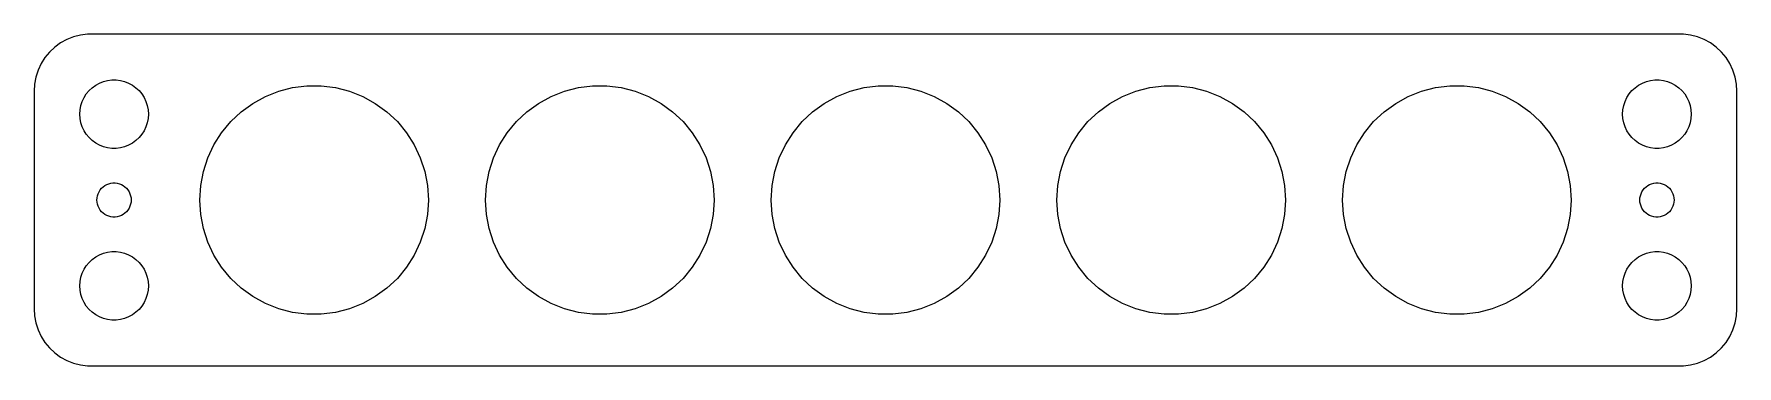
# Model space of a CAD drawing. Header units: metres. Extents: x -74 to 74, y 25 to 53.
import ezdxf

# ---------------------------------------------------------------- set-up
doc = ezdxf.new("R2010")
doc.units = ezdxf.units.M

msp = doc.modelspace()

# ---------------------------------------------------------------- linework, layer by layer
for p, q in [((-72.6871, 52.3526), (-73.1448, 51.9227)), ((-72.1791, 52.7216), (-72.6871, 52.3526)), ((-71.6289, 53.0241), (-72.1791, 52.7216)), ((-71.0451, 53.2553), (-71.6289, 53.0241)), ((-70.4369, 53.4114), (-71.0451, 53.2553)), ((-69.8139, 53.4901), (-70.4369, 53.4114)), ((69.8139, 53.4901), (-69.8139, 53.4901)), ((70.4369, 53.4114), (69.8139, 53.4901)), ((71.0451, 53.2553), (70.4369, 53.4114)), ((71.6289, 53.0241), (71.0451, 53.2553)), ((72.1791, 52.7216), (71.6289, 53.0241)), ((72.6871, 52.3526), (72.1791, 52.7216)), ((73.1448, 51.9227), (72.6871, 52.3526)), ((-73.8815, 50.9088), (-74.1489, 50.3406)), ((-73.5451, 51.4389), (-73.8815, 50.9088)), ((-73.1448, 51.9227), (-73.5451, 51.4389)), ((73.5451, 51.4389), (73.1448, 51.9227)), ((73.8815, 50.9088), (73.5451, 51.4389)), ((74.1489, 50.3406), (73.8815, 50.9088)), ((-74.3429, 49.7434), (-74.4606, 49.1267)), ((-74.1489, 50.3406), (-74.3429, 49.7434)), ((-69.1075, 49.033), (-68.7773, 49.2145)), ((-68.7773, 49.2145), (-68.427, 49.3532)), ((-68.427, 49.3532), (-68.0621, 49.4469)), ((-68.0621, 49.4469), (-67.6884, 49.4941)), ((-67.6884, 49.4941), (-67.3116, 49.4941)), ((-67.3116, 49.4941), (-66.9379, 49.4469)), ((-66.9379, 49.4469), (-66.573, 49.3532)), ((-66.573, 49.3532), (-66.2227, 49.2145)), ((-66.2227, 49.2145), (-65.8925, 49.033)), ((65.8925, 49.033), (66.2227, 49.2145)), ((66.2227, 49.2145), (66.573, 49.3532)), ((66.573, 49.3532), (66.9379, 49.4469)), ((66.9379, 49.4469), (67.3116, 49.4941)), ((67.3116, 49.4941), (67.6884, 49.4941)), ((67.6884, 49.4941), (68.0621, 49.4469)), ((68.0621, 49.4469), (68.427, 49.3532)), ((68.427, 49.3532), (68.7773, 49.2145)), ((68.7773, 49.2145), (69.1075, 49.033)), ((74.3429, 49.7434), (74.1489, 50.3406)), ((74.4606, 49.1267), (74.3429, 49.7434)), ((-74.4606, 49.1267), (-74.5, 48.5)), ((-74.5, 48.5), (-74.5, 29.5)), ((-70.2893, 47.6044), (-70.1289, 47.9453)), ((-70.1289, 47.9453), (-69.927, 48.2634)), ((-69.927, 48.2634), (-69.6869, 48.5536)), ((-69.6869, 48.5536), (-69.4123, 48.8115)), ((-69.4123, 48.8115), (-69.1075, 49.033)), ((-65.8925, 49.033), (-65.5877, 48.8115)), ((-65.5877, 48.8115), (-65.3131, 48.5536)), ((-65.3131, 48.5536), (-65.073, 48.2634)), ((-65.073, 48.2634), (-64.8711, 47.9453)), ((-64.8711, 47.9453), (-64.7107, 47.6044)), ((-55.3583, 47.4433), (-54.2578, 48.0483)), ((-54.2578, 48.0483), (-53.0902, 48.5106)), ((-53.0902, 48.5106), (-51.8738, 48.8229)), ((-51.8738, 48.8229), (-50.6279, 48.9803)), ((-50.6279, 48.9803), (-49.3721, 48.9803)), ((-49.3721, 48.9803), (-48.1262, 48.8229)), ((-48.1262, 48.8229), (-46.9098, 48.5106)), ((-46.9098, 48.5106), (-45.7422, 48.0483)), ((-45.7422, 48.0483), (-44.6417, 47.4433)), ((-30.3583, 47.4433), (-29.2578, 48.0483)), ((-29.2578, 48.0483), (-28.0902, 48.5106)), ((-28.0902, 48.5106), (-26.8738, 48.8229)), ((-26.8738, 48.8229), (-25.6279, 48.9803)), ((-25.6279, 48.9803), (-24.3721, 48.9803)), ((-24.3721, 48.9803), (-23.1262, 48.8229)), ((-23.1262, 48.8229), (-21.9098, 48.5106)), ((-21.9098, 48.5106), (-20.7422, 48.0483)), ((-20.7422, 48.0483), (-19.6417, 47.4433)), ((-5.35826, 47.4433), (-4.25778, 48.0483)), ((-4.25778, 48.0483), (-3.09016, 48.5106)), ((-3.09016, 48.5106), (-1.87381, 48.8229)), ((-1.87381, 48.8229), (-0.6279, 48.9803)), ((-0.6279, 48.9803), (0.6279, 48.9803)), ((0.6279, 48.9803), (1.87381, 48.8229)), ((1.87381, 48.8229), (3.09016, 48.5106)), ((3.09016, 48.5106), (4.25778, 48.0483)), ((4.25778, 48.0483), (5.35826, 47.4433)), ((19.6417, 47.4433), (20.7422, 48.0483)), ((20.7422, 48.0483), (21.9098, 48.5106)), ((21.9098, 48.5106), (23.1262, 48.8229)), ((23.1262, 48.8229), (24.3721, 48.9803)), ((24.3721, 48.9803), (25.6279, 48.9803)), ((25.6279, 48.9803), (26.8738, 48.8229)), ((26.8738, 48.8229), (28.0902, 48.5106)), ((28.0902, 48.5106), (29.2578, 48.0483)), ((29.2578, 48.0483), (30.3583, 47.4433)), ((44.6417, 47.4433), (45.7422, 48.0483)), ((45.7422, 48.0483), (46.9098, 48.5106)), ((46.9098, 48.5106), (48.1262, 48.8229)), ((48.1262, 48.8229), (49.3721, 48.9803)), ((49.3721, 48.9803), (50.6279, 48.9803)), ((50.6279, 48.9803), (51.8738, 48.8229)), ((51.8738, 48.8229), (53.0902, 48.5106)), ((53.0902, 48.5106), (54.2578, 48.0483)), ((54.2578, 48.0483), (55.3583, 47.4433)), ((64.7107, 47.6044), (64.8711, 47.9453)), ((64.8711, 47.9453), (65.073, 48.2634)), ((65.073, 48.2634), (65.3131, 48.5536)), ((65.3131, 48.5536), (65.5877, 48.8115)), ((65.5877, 48.8115), (65.8925, 49.033)), ((69.1075, 49.033), (69.4123, 48.8115)), ((69.4123, 48.8115), (69.6869, 48.5536)), ((69.6869, 48.5536), (69.927, 48.2634)), ((69.927, 48.2634), (70.1289, 47.9453)), ((70.1289, 47.9453), (70.2893, 47.6044)), ((74.5, 48.5), (74.4606, 49.1267)), ((74.5, 29.5), (74.5, 48.5)), ((-70.5, 46.5), (-70.4763, 46.876)), ((-70.4763, 46.124), (-70.5, 46.5)), ((-70.4763, 46.876), (-70.4057, 47.2461)), ((-70.4057, 47.2461), (-70.2893, 47.6044)), ((-64.7107, 47.6044), (-64.5943, 47.2461)), ((-64.5943, 47.2461), (-64.5237, 46.876)), ((-64.5237, 46.876), (-64.5, 46.5)), ((-64.5, 46.5), (-64.5237, 46.124)), ((-57.2897, 45.8455), (-56.3742, 46.7051)), ((-56.3742, 46.7051), (-55.3583, 47.4433)), ((-44.6417, 47.4433), (-43.6257, 46.7051)), ((-43.6257, 46.7051), (-42.7103, 45.8455)), ((-32.2897, 45.8455), (-31.3742, 46.7051)), ((-31.3742, 46.7051), (-30.3583, 47.4433)), ((-19.6417, 47.4433), (-18.6257, 46.7051)), ((-18.6257, 46.7051), (-17.7103, 45.8455)), ((-7.28967, 45.8455), (-6.37424, 46.7051)), ((-6.37424, 46.7051), (-5.35826, 47.4433)), ((5.35826, 47.4433), (6.37424, 46.7051)), ((6.37424, 46.7051), (7.28967, 45.8455)), ((17.7103, 45.8455), (18.6257, 46.7051)), ((18.6257, 46.7051), (19.6417, 47.4433)), ((30.3583, 47.4433), (31.3742, 46.7051)), ((31.3742, 46.7051), (32.2897, 45.8455)), ((42.7103, 45.8455), (43.6257, 46.7051)), ((43.6257, 46.7051), (44.6417, 47.4433)), ((55.3583, 47.4433), (56.3742, 46.7051)), ((56.3742, 46.7051), (57.2897, 45.8455)), ((64.5, 46.5), (64.5237, 46.876)), ((64.5237, 46.124), (64.5, 46.5)), ((64.5237, 46.876), (64.5943, 47.2461)), ((64.5943, 47.2461), (64.7107, 47.6044)), ((70.2893, 47.6044), (70.4057, 47.2461)), ((70.4057, 47.2461), (70.4763, 46.876)), ((70.4763, 46.876), (70.5, 46.5)), ((70.5, 46.5), (70.4763, 46.124)), ((-70.4057, 45.7539), (-70.4763, 46.124)), ((-70.2893, 45.3956), (-70.4057, 45.7539)), ((-70.1289, 45.0547), (-70.2893, 45.3956)), ((-69.927, 44.7366), (-70.1289, 45.0547)), ((-69.6869, 44.4464), (-69.927, 44.7366)), ((-65.073, 44.7366), (-65.3131, 44.4464)), ((-64.8711, 45.0547), (-65.073, 44.7366)), ((-64.7107, 45.3956), (-64.8711, 45.0547)), ((-64.5943, 45.7539), (-64.7107, 45.3956)), ((-64.5237, 46.124), (-64.5943, 45.7539)), ((-58.7631, 43.8175), (-58.0902, 44.8778)), ((-58.0902, 44.8778), (-57.2897, 45.8455)), ((-42.7103, 45.8455), (-41.9098, 44.8778)), ((-41.9098, 44.8778), (-41.2369, 43.8175)), ((-33.7631, 43.8175), (-33.0902, 44.8778)), ((-33.0902, 44.8778), (-32.2897, 45.8455)), ((-17.7103, 45.8455), (-16.9098, 44.8778)), ((-16.9098, 44.8778), (-16.2369, 43.8175)), ((-8.76306, 43.8175), (-8.09016, 44.8778)), ((-8.09016, 44.8778), (-7.28967, 45.8455)), ((7.28967, 45.8455), (8.09016, 44.8778)), ((8.09016, 44.8778), (8.76306, 43.8175)), ((16.2369, 43.8175), (16.9098, 44.8778)), ((16.9098, 44.8778), (17.7103, 45.8455)), ((32.2897, 45.8455), (33.0902, 44.8778)), ((33.0902, 44.8778), (33.7631, 43.8175)), ((41.2369, 43.8175), (41.9098, 44.8778)), ((41.9098, 44.8778), (42.7103, 45.8455)), ((57.2897, 45.8455), (58.0902, 44.8778)), ((58.0902, 44.8778), (58.7631, 43.8175)), ((64.5943, 45.7539), (64.5237, 46.124)), ((64.7107, 45.3956), (64.5943, 45.7539)), ((64.8711, 45.0547), (64.7107, 45.3956)), ((65.073, 44.7366), (64.8711, 45.0547)), ((65.3131, 44.4464), (65.073, 44.7366)), ((69.927, 44.7366), (69.6869, 44.4464)), ((70.1289, 45.0547), (69.927, 44.7366)), ((70.2893, 45.3956), (70.1289, 45.0547)), ((70.4057, 45.7539), (70.2893, 45.3956)), ((70.4763, 46.124), (70.4057, 45.7539)), ((-69.4123, 44.1884), (-69.6869, 44.4464)), ((-69.1075, 43.967), (-69.4123, 44.1884)), ((-68.7773, 43.7855), (-69.1075, 43.967)), ((-68.427, 43.6468), (-68.7773, 43.7855)), ((-68.0621, 43.5531), (-68.427, 43.6468)), ((-67.6884, 43.5059), (-68.0621, 43.5531)), ((-67.3116, 43.5059), (-67.6884, 43.5059)), ((-66.9379, 43.5531), (-67.3116, 43.5059)), ((-66.573, 43.6468), (-66.9379, 43.5531)), ((-66.2227, 43.7855), (-66.573, 43.6468)), ((-65.8925, 43.967), (-66.2227, 43.7855)), ((-65.5877, 44.1884), (-65.8925, 43.967)), ((-65.3131, 44.4464), (-65.5877, 44.1884)), ((-59.2978, 42.6812), (-58.7631, 43.8175)), ((-41.2369, 43.8175), (-40.7022, 42.6812)), ((-34.2978, 42.6812), (-33.7631, 43.8175)), ((-16.2369, 43.8175), (-15.7022, 42.6812)), ((-9.29776, 42.6812), (-8.76306, 43.8175)), ((8.76306, 43.8175), (9.29776, 42.6812)), ((15.7022, 42.6812), (16.2369, 43.8175)), ((33.7631, 43.8175), (34.2978, 42.6812)), ((40.7022, 42.6812), (41.2369, 43.8175)), ((58.7631, 43.8175), (59.2978, 42.6812)), ((65.5877, 44.1884), (65.3131, 44.4464)), ((65.8925, 43.967), (65.5877, 44.1884)), ((66.2227, 43.7855), (65.8925, 43.967)), ((66.573, 43.6468), (66.2227, 43.7855)), ((66.9379, 43.5531), (66.573, 43.6468)), ((67.3116, 43.5059), (66.9379, 43.5531)), ((67.6884, 43.5059), (67.3116, 43.5059)), ((68.0621, 43.5531), (67.6884, 43.5059)), ((68.427, 43.6468), (68.0621, 43.5531)), ((68.7773, 43.7855), (68.427, 43.6468)), ((69.1075, 43.967), (68.7773, 43.7855)), ((69.4123, 44.1884), (69.1075, 43.967)), ((69.6869, 44.4464), (69.4123, 44.1884)), ((-59.6858, 41.4869), (-59.2978, 42.6812)), ((-40.7022, 42.6812), (-40.3142, 41.4869)), ((-34.6858, 41.4869), (-34.2978, 42.6812)), ((-15.7022, 42.6812), (-15.3142, 41.4869)), ((-9.68582, 41.4869), (-9.29776, 42.6812)), ((9.29776, 42.6812), (9.68582, 41.4869)), ((15.3142, 41.4869), (15.7022, 42.6812)), ((34.2978, 42.6812), (34.6858, 41.4869)), ((40.3142, 41.4869), (40.7022, 42.6812)), ((59.2978, 42.6812), (59.6858, 41.4869)), ((-68.4561, 40.1558), (-68.3037, 40.2665)), ((-68.3037, 40.2665), (-68.1387, 40.3572)), ((-68.1387, 40.3572), (-67.9635, 40.4266)), ((-67.9635, 40.4266), (-67.7811, 40.4734)), ((-67.7811, 40.4734), (-67.5942, 40.497)), ((-67.5942, 40.497), (-67.4058, 40.497)), ((-67.4058, 40.497), (-67.2189, 40.4734)), ((-67.2189, 40.4734), (-67.0365, 40.4266)), ((-67.0365, 40.4266), (-66.8613, 40.3572)), ((-66.8613, 40.3572), (-66.6963, 40.2665)), ((-66.6963, 40.2665), (-66.5439, 40.1558)), ((-60, 39), (-59.9211, 40.2533)), ((-59.9211, 40.2533), (-59.6858, 41.4869)), ((-40.3142, 41.4869), (-40.0788, 40.2533)), ((-40.0788, 40.2533), (-40, 39)), ((-35, 39), (-34.9211, 40.2533)), ((-34.9211, 40.2533), (-34.6858, 41.4869)), ((-15.3142, 41.4869), (-15.0788, 40.2533)), ((-15.0788, 40.2533), (-15, 39)), ((-10, 39), (-9.92114, 40.2533)), ((-9.92114, 40.2533), (-9.68582, 41.4869)), ((9.68582, 41.4869), (9.92114, 40.2533)), ((9.92114, 40.2533), (10, 39)), ((15, 39), (15.0788, 40.2533)), ((15.0788, 40.2533), (15.3142, 41.4869)), ((34.6858, 41.4869), (34.9211, 40.2533)), ((34.9211, 40.2533), (35, 39)), ((40, 39), (40.0788, 40.2533)), ((40.0788, 40.2533), (40.3142, 41.4869)), ((59.6858, 41.4869), (59.9211, 40.2533)), ((59.9211, 40.2533), (60, 39)), ((66.5439, 40.1558), (66.6963, 40.2665)), ((66.6963, 40.2665), (66.8613, 40.3572)), ((66.8613, 40.3572), (67.0365, 40.4266)), ((67.0365, 40.4266), (67.2189, 40.4734)), ((67.2189, 40.4734), (67.4058, 40.497)), ((67.4058, 40.497), (67.5942, 40.497)), ((67.5942, 40.497), (67.7811, 40.4734)), ((67.7811, 40.4734), (67.9635, 40.4266)), ((67.9635, 40.4266), (68.1387, 40.3572)), ((68.1387, 40.3572), (68.3037, 40.2665)), ((68.3037, 40.2665), (68.4561, 40.1558)), ((-69, 39), (-68.9882, 39.188)), ((-68.9882, 38.812), (-69, 39)), ((-68.9882, 39.188), (-68.9529, 39.373)), ((-68.9529, 38.627), (-68.9882, 38.812)), ((-68.9529, 39.373), (-68.8947, 39.5522)), ((-68.8947, 39.5522), (-68.8145, 39.7226)), ((-68.8145, 39.7226), (-68.7135, 39.8817)), ((-68.7135, 39.8817), (-68.5934, 40.0268)), ((-68.5934, 40.0268), (-68.4561, 40.1558)), ((-66.5439, 40.1558), (-66.4065, 40.0268)), ((-66.4065, 40.0268), (-66.2865, 39.8817)), ((-66.2865, 39.8817), (-66.1855, 39.7226)), ((-66.1855, 39.7226), (-66.1053, 39.5522)), ((-66.1053, 39.5522), (-66.0471, 39.373)), ((-66.0471, 39.373), (-66.0118, 39.188)), ((-66.0118, 38.812), (-66.0471, 38.627)), ((-66.0118, 39.188), (-66, 39)), ((-66, 39), (-66.0118, 38.812)), ((-59.9211, 37.7467), (-60, 39)), ((-40, 39), (-40.0788, 37.7467)), ((-34.9211, 37.7467), (-35, 39)), ((-15, 39), (-15.0788, 37.7467)), ((-9.92114, 37.7467), (-10, 39)), ((10, 39), (9.92114, 37.7467)), ((15.0788, 37.7467), (15, 39)), ((35, 39), (34.9211, 37.7467)), ((40.0788, 37.7467), (40, 39)), ((60, 39), (59.9211, 37.7467)), ((66, 39), (66.0118, 39.188)), ((66.0118, 38.812), (66, 39)), ((66.0118, 39.188), (66.0471, 39.373)), ((66.0471, 38.627), (66.0118, 38.812)), ((66.0471, 39.373), (66.1053, 39.5522)), ((66.1053, 39.5522), (66.1855, 39.7226)), ((66.1855, 39.7226), (66.2865, 39.8817)), ((66.2865, 39.8817), (66.4065, 40.0268)), ((66.4065, 40.0268), (66.5439, 40.1558)), ((68.4561, 40.1558), (68.5934, 40.0268)), ((68.5934, 40.0268), (68.7135, 39.8817)), ((68.7135, 39.8817), (68.8145, 39.7226)), ((68.8145, 39.7226), (68.8947, 39.5522)), ((68.8947, 39.5522), (68.9529, 39.373)), ((68.9529, 39.373), (68.9882, 39.188)), ((68.9882, 38.812), (68.9529, 38.627)), ((68.9882, 39.188), (69, 39)), ((69, 39), (68.9882, 38.812)), ((-68.8947, 38.4478), (-68.9529, 38.627)), ((-68.8145, 38.2774), (-68.8947, 38.4478)), ((-68.7135, 38.1183), (-68.8145, 38.2774)), ((-68.5934, 37.9732), (-68.7135, 38.1183)), ((-68.4561, 37.8442), (-68.5934, 37.9732)), ((-68.3037, 37.7335), (-68.4561, 37.8442)), ((-68.1387, 37.6428), (-68.3037, 37.7335)), ((-67.9635, 37.5734), (-68.1387, 37.6428)), ((-67.7811, 37.5266), (-67.9635, 37.5734)), ((-67.5942, 37.503), (-67.7811, 37.5266)), ((-67.4058, 37.503), (-67.5942, 37.503)), ((-67.2189, 37.5266), (-67.4058, 37.503)), ((-67.0365, 37.5734), (-67.2189, 37.5266)), ((-66.8613, 37.6428), (-67.0365, 37.5734)), ((-66.6963, 37.7335), (-66.8613, 37.6428)), ((-66.5439, 37.8442), (-66.6963, 37.7335)), ((-66.4065, 37.9732), (-66.5439, 37.8442)), ((-66.2865, 38.1183), (-66.4065, 37.9732)), ((-66.1855, 38.2774), (-66.2865, 38.1183)), ((-66.1053, 38.4478), (-66.1855, 38.2774)), ((-66.0471, 38.627), (-66.1053, 38.4478)), ((-59.6858, 36.5131), (-59.9211, 37.7467)), ((-40.0788, 37.7467), (-40.3142, 36.5131)), ((-34.6858, 36.5131), (-34.9211, 37.7467)), ((-15.0788, 37.7467), (-15.3142, 36.5131)), ((-9.68582, 36.5131), (-9.92114, 37.7467)), ((9.92114, 37.7467), (9.68582, 36.5131)), ((15.3142, 36.5131), (15.0788, 37.7467)), ((34.9211, 37.7467), (34.6858, 36.5131)), ((40.3142, 36.5131), (40.0788, 37.7467)), ((59.9211, 37.7467), (59.6858, 36.5131)), ((66.1053, 38.4478), (66.0471, 38.627)), ((66.1855, 38.2774), (66.1053, 38.4478)), ((66.2865, 38.1183), (66.1855, 38.2774)), ((66.4065, 37.9732), (66.2865, 38.1183)), ((66.5439, 37.8442), (66.4065, 37.9732)), ((66.6963, 37.7335), (66.5439, 37.8442)), ((66.8613, 37.6428), (66.6963, 37.7335)), ((67.0365, 37.5734), (66.8613, 37.6428)), ((67.2189, 37.5266), (67.0365, 37.5734)), ((67.4058, 37.503), (67.2189, 37.5266)), ((67.5942, 37.503), (67.4058, 37.503)), ((67.7811, 37.5266), (67.5942, 37.503)), ((67.9635, 37.5734), (67.7811, 37.5266)), ((68.1387, 37.6428), (67.9635, 37.5734)), ((68.3037, 37.7335), (68.1387, 37.6428)), ((68.4561, 37.8442), (68.3037, 37.7335)), ((68.5934, 37.9732), (68.4561, 37.8442)), ((68.7135, 38.1183), (68.5934, 37.9732)), ((68.8145, 38.2774), (68.7135, 38.1183)), ((68.8947, 38.4478), (68.8145, 38.2774)), ((68.9529, 38.627), (68.8947, 38.4478)), ((-59.2978, 35.3188), (-59.6858, 36.5131)), ((-40.3142, 36.5131), (-40.7022, 35.3188)), ((-34.2978, 35.3188), (-34.6858, 36.5131)), ((-15.3142, 36.5131), (-15.7022, 35.3188)), ((-9.29776, 35.3188), (-9.68582, 36.5131)), ((9.68582, 36.5131), (9.29776, 35.3188)), ((15.7022, 35.3188), (15.3142, 36.5131)), ((34.6858, 36.5131), (34.2978, 35.3188)), ((40.7022, 35.3188), (40.3142, 36.5131)), ((59.6858, 36.5131), (59.2978, 35.3188)), ((-68.7773, 34.2145), (-68.427, 34.3532)), ((-68.427, 34.3532), (-68.0621, 34.4469)), ((-68.0621, 34.4469), (-67.6884, 34.4941)), ((-67.6884, 34.4941), (-67.3116, 34.4941)), ((-67.3116, 34.4941), (-66.9379, 34.4469)), ((-66.9379, 34.4469), (-66.573, 34.3532)), ((-66.573, 34.3532), (-66.2227, 34.2145)), ((-58.7631, 34.1825), (-59.2978, 35.3188)), ((-40.7022, 35.3188), (-41.2369, 34.1825)), ((-33.7631, 34.1825), (-34.2978, 35.3188)), ((-15.7022, 35.3188), (-16.2369, 34.1825)), ((-8.76306, 34.1825), (-9.29776, 35.3188)), ((9.29776, 35.3188), (8.76306, 34.1825)), ((16.2369, 34.1825), (15.7022, 35.3188)), ((34.2978, 35.3188), (33.7631, 34.1825)), ((41.2369, 34.1825), (40.7022, 35.3188)), ((59.2978, 35.3188), (58.7631, 34.1825)), ((66.2227, 34.2145), (66.573, 34.3532)), ((66.573, 34.3532), (66.9379, 34.4469)), ((66.9379, 34.4469), (67.3116, 34.4941)), ((67.3116, 34.4941), (67.6884, 34.4941)), ((67.6884, 34.4941), (68.0621, 34.4469)), ((68.0621, 34.4469), (68.427, 34.3532)), ((68.427, 34.3532), (68.7773, 34.2145)), ((-70.2893, 32.6044), (-70.1289, 32.9453)), ((-70.1289, 32.9453), (-69.927, 33.2634)), ((-69.927, 33.2634), (-69.6869, 33.5536)), ((-69.6869, 33.5536), (-69.4123, 33.8116)), ((-69.4123, 33.8116), (-69.1075, 34.033)), ((-69.1075, 34.033), (-68.7773, 34.2145)), ((-66.2227, 34.2145), (-65.8925, 34.033)), ((-65.8925, 34.033), (-65.5877, 33.8116)), ((-65.5877, 33.8116), (-65.3131, 33.5536)), ((-65.3131, 33.5536), (-65.073, 33.2634)), ((-65.073, 33.2634), (-64.8711, 32.9453)), ((-64.8711, 32.9453), (-64.7107, 32.6044)), ((-58.0902, 33.1222), (-58.7631, 34.1825)), ((-57.2897, 32.1545), (-58.0902, 33.1222)), ((-41.9098, 33.1222), (-42.7103, 32.1545)), ((-41.2369, 34.1825), (-41.9098, 33.1222)), ((-33.0902, 33.1222), (-33.7631, 34.1825)), ((-32.2897, 32.1545), (-33.0902, 33.1222)), ((-16.9098, 33.1222), (-17.7103, 32.1545)), ((-16.2369, 34.1825), (-16.9098, 33.1222)), ((-8.09016, 33.1222), (-8.76306, 34.1825)), ((-7.28967, 32.1545), (-8.09016, 33.1222)), ((8.09016, 33.1222), (7.28967, 32.1545)), ((8.76306, 34.1825), (8.09016, 33.1222)), ((16.9098, 33.1222), (16.2369, 34.1825)), ((17.7103, 32.1545), (16.9098, 33.1222)), ((33.0902, 33.1222), (32.2897, 32.1545)), ((33.7631, 34.1825), (33.0902, 33.1222)), ((41.9098, 33.1222), (41.2369, 34.1825)), ((42.7103, 32.1545), (41.9098, 33.1222)), ((58.0902, 33.1222), (57.2897, 32.1545)), ((58.7631, 34.1825), (58.0902, 33.1222)), ((64.7107, 32.6044), (64.8711, 32.9453)), ((64.8711, 32.9453), (65.073, 33.2634)), ((65.073, 33.2634), (65.3131, 33.5536)), ((65.3131, 33.5536), (65.5877, 33.8116)), ((65.5877, 33.8116), (65.8925, 34.033)), ((65.8925, 34.033), (66.2227, 34.2145)), ((68.7773, 34.2145), (69.1075, 34.033)), ((69.1075, 34.033), (69.4123, 33.8116)), ((69.4123, 33.8116), (69.6869, 33.5536)), ((69.6869, 33.5536), (69.927, 33.2634)), ((69.927, 33.2634), (70.1289, 32.9453)), ((70.1289, 32.9453), (70.2893, 32.6044)), ((-70.5, 31.5), (-70.4763, 31.876)), ((-70.4763, 31.124), (-70.5, 31.5)), ((-70.4763, 31.876), (-70.4057, 32.2461)), ((-70.4057, 32.2461), (-70.2893, 32.6044)), ((-64.7107, 32.6044), (-64.5943, 32.2461)), ((-64.5943, 32.2461), (-64.5237, 31.876)), ((-64.5237, 31.876), (-64.5, 31.5)), ((-64.5, 31.5), (-64.5237, 31.124)), ((-56.3742, 31.2949), (-57.2897, 32.1545)), ((-55.3583, 30.5567), (-56.3742, 31.2949)), ((-43.6257, 31.2949), (-44.6417, 30.5567)), ((-42.7103, 32.1545), (-43.6257, 31.2949)), ((-31.3742, 31.2949), (-32.2897, 32.1545)), ((-30.3583, 30.5567), (-31.3742, 31.2949)), ((-18.6257, 31.2949), (-19.6417, 30.5567)), ((-17.7103, 32.1545), (-18.6257, 31.2949)), ((-6.37424, 31.2949), (-7.28967, 32.1545)), ((-5.35826, 30.5567), (-6.37424, 31.2949)), ((6.37424, 31.2949), (5.35826, 30.5567)), ((7.28967, 32.1545), (6.37424, 31.2949)), ((18.6257, 31.2949), (17.7103, 32.1545)), ((19.6417, 30.5567), (18.6257, 31.2949)), ((31.3742, 31.2949), (30.3583, 30.5567)), ((32.2897, 32.1545), (31.3742, 31.2949)), ((43.6257, 31.2949), (42.7103, 32.1545)), ((44.6417, 30.5567), (43.6257, 31.2949)), ((56.3742, 31.2949), (55.3583, 30.5567)), ((57.2897, 32.1545), (56.3742, 31.2949)), ((64.5, 31.5), (64.5237, 31.876)), ((64.5237, 31.124), (64.5, 31.5)), ((64.5237, 31.876), (64.5943, 32.2461)), ((64.5943, 32.2461), (64.7107, 32.6044)), ((70.2893, 32.6044), (70.4057, 32.2461)), ((70.4057, 32.2461), (70.4763, 31.876)), ((70.4763, 31.876), (70.5, 31.5)), ((70.5, 31.5), (70.4763, 31.124)), ((-70.4057, 30.7539), (-70.4763, 31.124)), ((-70.2893, 30.3956), (-70.4057, 30.7539)), ((-70.1289, 30.0547), (-70.2893, 30.3956)), ((-69.927, 29.7366), (-70.1289, 30.0547)), ((-64.8711, 30.0547), (-65.073, 29.7366)), ((-64.7107, 30.3956), (-64.8711, 30.0547)), ((-64.5943, 30.7539), (-64.7107, 30.3956)), ((-64.5237, 31.124), (-64.5943, 30.7539)), ((-54.2578, 29.9517), (-55.3583, 30.5567)), ((-53.0902, 29.4894), (-54.2578, 29.9517)), ((-45.7422, 29.9517), (-46.9098, 29.4894)), ((-44.6417, 30.5567), (-45.7422, 29.9517)), ((-29.2578, 29.9517), (-30.3583, 30.5567)), ((-28.0902, 29.4894), (-29.2578, 29.9517)), ((-20.7422, 29.9517), (-21.9098, 29.4894)), ((-19.6417, 30.5567), (-20.7422, 29.9517)), ((-4.25778, 29.9517), (-5.35826, 30.5567)), ((-3.09016, 29.4894), (-4.25778, 29.9517)), ((4.25778, 29.9517), (3.09016, 29.4894)), ((5.35826, 30.5567), (4.25778, 29.9517)), ((20.7422, 29.9517), (19.6417, 30.5567)), ((21.9098, 29.4894), (20.7422, 29.9517)), ((29.2578, 29.9517), (28.0902, 29.4894)), ((30.3583, 30.5567), (29.2578, 29.9517)), ((45.7422, 29.9517), (44.6417, 30.5567)), ((46.9098, 29.4894), (45.7422, 29.9517)), ((54.2578, 29.9517), (53.0902, 29.4894)), ((55.3583, 30.5567), (54.2578, 29.9517)), ((64.5943, 30.7539), (64.5237, 31.124)), ((64.7107, 30.3956), (64.5943, 30.7539)), ((64.8711, 30.0547), (64.7107, 30.3956)), ((65.073, 29.7366), (64.8711, 30.0547)), ((70.1289, 30.0547), (69.927, 29.7366)), ((70.2893, 30.3956), (70.1289, 30.0547)), ((70.4057, 30.7539), (70.2893, 30.3956)), ((70.4763, 31.124), (70.4057, 30.7539)), ((-74.5, 29.5), (-74.4606, 28.8733)), ((-74.4606, 28.8733), (-74.3429, 28.2566)), ((-69.6869, 29.4464), (-69.927, 29.7366)), ((-69.4123, 29.1885), (-69.6869, 29.4464)), ((-69.1075, 28.967), (-69.4123, 29.1885)), ((-68.7773, 28.7855), (-69.1075, 28.967)), ((-68.427, 28.6468), (-68.7773, 28.7855)), ((-68.0621, 28.5531), (-68.427, 28.6468)), ((-67.6884, 28.5059), (-68.0621, 28.5531)), ((-67.3116, 28.5059), (-67.6884, 28.5059)), ((-66.9379, 28.5531), (-67.3116, 28.5059)), ((-66.573, 28.6468), (-66.9379, 28.5531)), ((-66.2227, 28.7855), (-66.573, 28.6468)), ((-65.8925, 28.967), (-66.2227, 28.7855)), ((-65.5877, 29.1885), (-65.8925, 28.967)), ((-65.3131, 29.4464), (-65.5877, 29.1885)), ((-65.073, 29.7366), (-65.3131, 29.4464)), ((-51.8738, 29.1771), (-53.0902, 29.4894)), ((-50.6279, 29.0197), (-51.8738, 29.1771)), ((-49.3721, 29.0197), (-50.6279, 29.0197)), ((-48.1262, 29.1771), (-49.3721, 29.0197)), ((-46.9098, 29.4894), (-48.1262, 29.1771)), ((-26.8738, 29.1771), (-28.0902, 29.4894)), ((-25.6279, 29.0197), (-26.8738, 29.1771)), ((-24.3721, 29.0197), (-25.6279, 29.0197)), ((-23.1262, 29.1771), (-24.3721, 29.0197)), ((-21.9098, 29.4894), (-23.1262, 29.1771)), ((-1.87381, 29.1771), (-3.09016, 29.4894)), ((-0.6279, 29.0197), (-1.87381, 29.1771)), ((0.6279, 29.0197), (-0.6279, 29.0197)), ((1.87381, 29.1771), (0.6279, 29.0197)), ((3.09016, 29.4894), (1.87381, 29.1771)), ((23.1262, 29.1771), (21.9098, 29.4894)), ((24.3721, 29.0197), (23.1262, 29.1771)), ((25.6279, 29.0197), (24.3721, 29.0197)), ((26.8738, 29.1771), (25.6279, 29.0197)), ((28.0902, 29.4894), (26.8738, 29.1771)), ((48.1262, 29.1771), (46.9098, 29.4894)), ((49.3721, 29.0197), (48.1262, 29.1771)), ((50.6279, 29.0197), (49.3721, 29.0197)), ((51.8738, 29.1771), (50.6279, 29.0197)), ((53.0902, 29.4894), (51.8738, 29.1771)), ((65.3131, 29.4464), (65.073, 29.7366)), ((65.5877, 29.1885), (65.3131, 29.4464)), ((65.8925, 28.967), (65.5877, 29.1885)), ((66.2227, 28.7855), (65.8925, 28.967)), ((66.573, 28.6468), (66.2227, 28.7855)), ((66.9379, 28.5531), (66.573, 28.6468)), ((67.3116, 28.5059), (66.9379, 28.5531)), ((67.6884, 28.5059), (67.3116, 28.5059)), ((68.0621, 28.5531), (67.6884, 28.5059)), ((68.427, 28.6468), (68.0621, 28.5531)), ((68.7773, 28.7855), (68.427, 28.6468)), ((69.1075, 28.967), (68.7773, 28.7855)), ((69.4123, 29.1885), (69.1075, 28.967)), ((69.6869, 29.4464), (69.4123, 29.1885)), ((69.927, 29.7366), (69.6869, 29.4464)), ((74.3429, 28.2566), (74.4606, 28.8733)), ((74.4606, 28.8733), (74.5, 29.5)), ((-74.3429, 28.2566), (-74.1489, 27.6594)), ((-74.1489, 27.6594), (-73.8815, 27.0912)), ((-73.8815, 27.0912), (-73.5451, 26.5611)), ((73.5451, 26.5611), (73.8815, 27.0912)), ((73.8815, 27.0912), (74.1489, 27.6594)), ((74.1489, 27.6594), (74.3429, 28.2566)), ((-73.5451, 26.5611), (-73.1448, 26.0773)), ((-73.1448, 26.0773), (-72.6871, 25.6474)), ((-72.6871, 25.6474), (-72.1791, 25.2784)), ((72.1791, 25.2784), (72.6871, 25.6474)), ((72.6871, 25.6474), (73.1448, 26.0773)), ((73.1448, 26.0773), (73.5451, 26.5611)), ((-72.1791, 25.2784), (-71.6289, 24.9759)), ((-71.6289, 24.9759), (-71.0451, 24.7447)), ((-71.0451, 24.7447), (-70.4369, 24.5886)), ((-70.4369, 24.5886), (-69.8139, 24.5099)), ((-69.8139, 24.5099), (69.8139, 24.5099)), ((69.8139, 24.5099), (70.4369, 24.5886)), ((70.4369, 24.5886), (71.0451, 24.7447)), ((71.0451, 24.7447), (71.6289, 24.9759)), ((71.6289, 24.9759), (72.1791, 25.2784))]:
    msp.add_line(p, q)

doc.saveas('drawing.dxf')
